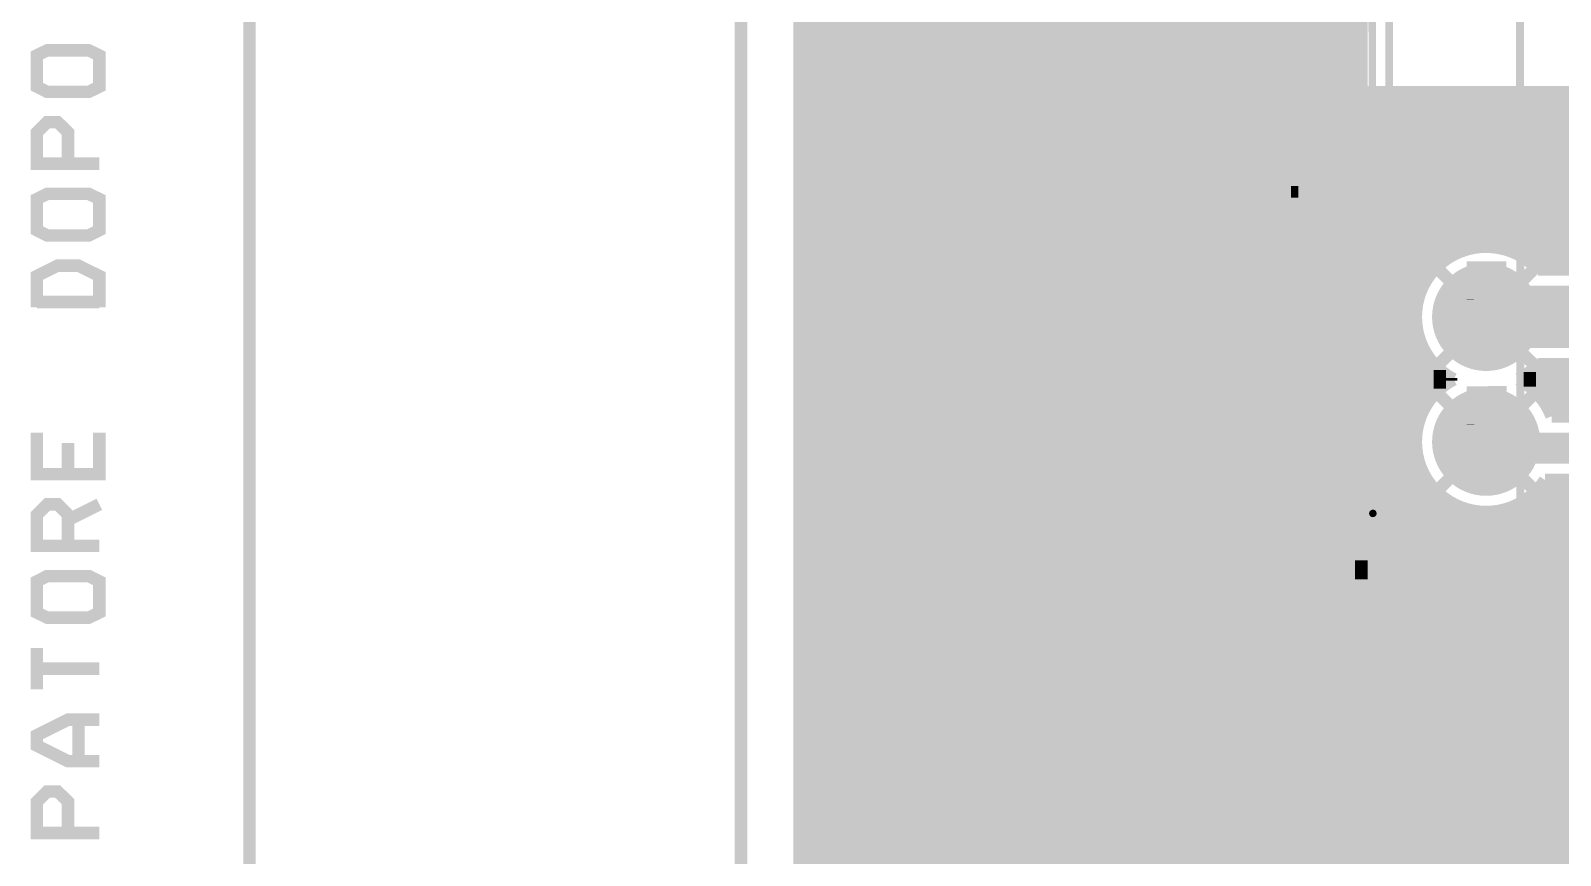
# Model space of a CAD drawing. Extents: x -20 to 155, y -92 to 168.
# Drawn here: x -19.45 to 11.67, y 53.56 to 70.35 of the extents above; entities that cross this region are included whole.
import ezdxf

# ---------------------------------------------------------------- set-up
doc = ezdxf.new("R2010")
doc.units = 0
doc.header["$MEASUREMENT"] = 0
doc.layers.get('0').update_dxf_attribs({"linetype": 'CONTINUOUS'})
for name, color, linetype in [('25-334-1_BOT', 7, 'CONTINUOUS'), ('25-334-1_DRD', 7, 'CONTINUOUS'), ('25-334-1_DRL', 2, 'CONTINUOUS'), ('25-334-1_IN1', 4, 'CONTINUOUS'), ('25-334-1_IN2', 3, 'CONTINUOUS'), ('25-334-1_SMB', 5, 'CONTINUOUS'), ('25-334-1_SMT', 10, 'CONTINUOUS'), ('25-334-1_SST', 11, 'CONTINUOUS'), ('25-334-1_TOP', 13, 'CONTINUOUS'), ('THRUHOLE_TAP', 7, 'CONTINUOUS')]:
    doc.layers.add(name, color=color, linetype=linetype)

# ---------------------------------------------------------------- blocks, each defined once
blk = doc.blocks.new('ROUND_25')
at = {"const_width": 1.09982}
blk.add_lwpolyline([(-0.54991, 0, 1), (0.54991, 0, 1)], format="xyb", close=True, dxfattribs=at)
blk = doc.blocks.new('ROUND_78')
at = {"const_width": 0.75057}
blk.add_lwpolyline([(-0.375284, 0, 1), (0.375284, 0, 1)], format="xyb", close=True, dxfattribs=at)
blk = doc.blocks.new('ROUND_45')
at = {"const_width": 0.0762}
blk.add_lwpolyline([(-0.0381, 0, 1), (0.0381, 0, 1)], format="xyb", close=True, dxfattribs=at)

msp = doc.modelspace()

# ---------------------------------------------------------------- linework, layer by layer
at = {"layer": '25-334-1_BOT', "const_width": 0.254}
for points in [[(57.785, 167.132), (6.985, 167.132), (6.985, 161.29), (-3.81, 150.495), (-3.81, 61.468)], [(7.1628, 167.132), (7.1628, 24.257)], [(7.3914, 167.132), (7.3914, 24.257)], [(6.9342, 161.2392), (6.9342, 24.257)], [(6.477, 160.782), (6.477, 24.257)], [(6.7056, 161.0106), (6.7056, 24.257)], [(6.2484, 160.5534), (6.2484, 24.257)], [(6.0198, 160.3248), (6.0198, 24.257)], [(5.5626, 159.8676), (5.5626, 24.257)], [(5.7912, 160.0962), (5.7912, 24.257)], [(5.334, 159.639), (5.334, 24.257)], [(5.1054, 159.4104), (5.1054, 24.257)], [(4.6482, 158.9532), (4.6482, 24.257)], [(4.8768, 159.1818), (4.8768, 24.257)], [(4.4196, 158.7246), (4.4196, 24.257)], [(4.191, 158.496), (4.191, 24.257)], [(3.7338, 158.0388), (3.7338, 24.257)], [(3.9624, 158.2674), (3.9624, 24.257)], [(3.5052, 157.8102), (3.5052, 24.257)], [(3.2766, 157.5816), (3.2766, 24.257)], [(2.8194, 157.1244), (2.8194, 24.257)], [(3.048, 157.353), (3.048, 24.257)], [(2.5908, 156.8958), (2.5908, 24.257)], [(2.1336, 156.4386), (2.1336, 24.257)], [(2.3622, 156.6672), (2.3622, 24.257)], [(1.905, 156.21), (1.905, 24.257)], [(1.6764, 155.9814), (1.6764, 24.257)], [(1.2192, 155.5242), (1.2192, 24.257)], [(1.4478, 155.7528), (1.4478, 24.257)], [(0.9906, 155.2956), (0.9906, 24.257)], [(0.762, 155.067), (0.762, 24.257)], [(0.3048, 154.6098), (0.3048, 24.257)], [(0.5334, 154.8384), (0.5334, 24.257)], [(0.0762, 154.3812), (0.0762, 24.257)], [(-0.1524, 154.1526), (-0.1524, 24.257)], [(-0.6096, 153.6954), (-0.6096, 24.257)], [(-0.381, 153.924), (-0.381, 24.257)], [(-0.8382, 153.4668), (-0.8382, 24.257)], [(-1.2954, 153.0096), (-1.2954, 24.257)], [(-1.0668, 153.2382), (-1.0668, 24.257)], [(-1.524, 152.781), (-1.524, 24.257)], [(-1.7526, 152.5524), (-1.7526, 24.257)], [(-2.2098, 152.0952), (-2.2098, 24.257)], [(-1.9812, 152.3238), (-1.9812, 24.257)], [(-2.4384, 151.8666), (-2.4384, 24.257)], [(-2.667, 151.638), (-2.667, 24.257)], [(-3.1242, 151.1808), (-3.1242, 24.257)], [(-2.8956, 151.4094), (-2.8956, 24.257)], [(-3.3528, 150.9522), (-3.3528, 24.257)], [(-3.5814, 150.7236), (-3.5814, 24.257)], [(7.62, 71.247), (7.62, 59.436)], [(12.827, 71.247), (12.827, 59.182), (7.62, 59.182)], [(7.62, 70.4342), (-3.81, 70.4342)], [(7.62, 70.2056), (-3.81, 70.2056)], [(7.62, 69.977), (-3.81, 69.977)], [(7.62, 69.7484), (-3.81, 69.7484)], [(7.62, 69.5198), (-3.81, 69.5198)], [(7.62, 69.2912), (-3.81, 69.2912)], [(7.62, 69.0626), (-3.81, 69.0626)], [(7.62, 68.834), (-3.81, 68.834)], [(7.62, 68.6054), (-3.81, 68.6054)], [(7.62, 68.3768), (-3.81, 68.3768)], [(7.62, 68.1482), (-3.81, 68.1482)], [(7.62, 67.9196), (-3.81, 67.9196)], [(7.62, 67.691), (-3.81, 67.691)], [(7.62, 67.4624), (-3.81, 67.4624)], [(7.62, 67.2338), (-3.81, 67.2338)], [(7.62, 67.0052), (-3.81, 67.0052)], [(7.62, 66.7766), (-3.81, 66.7766)], [(7.62, 66.548), (-3.81, 66.548)], [(7.62, 66.3194), (-3.81, 66.3194)], [(7.62, 66.0908), (-3.81, 66.0908)], [(7.62, 65.8622), (-3.81, 65.8622)], [(7.62, 65.6336), (-3.81, 65.6336)], [(7.62, 65.405), (-3.81, 65.405)], [(7.62, 65.1764), (-3.81, 65.1764)], [(7.62, 64.9478), (-3.81, 64.9478)], [(7.62, 64.7192), (-3.81, 64.7192)], [(7.62, 64.4906), (-3.81, 64.4906)], [(7.62, 64.262), (-3.81, 64.262)], [(7.62, 64.0334), (-3.81, 64.0334)], [(7.62, 63.8048), (-3.81, 63.8048)], [(7.62, 63.5762), (-3.81, 63.5762)], [(7.62, 63.3476), (-3.81, 63.3476)], [(7.62, 63.119), (-3.81, 63.119)], [(7.62, 62.8904), (-3.81, 62.8904)], [(7.62, 62.6618), (-3.81, 62.6618)], [(7.62, 62.4332), (-3.81, 62.4332)], [(7.62, 62.2046), (-3.81, 62.2046)], [(7.62, 61.976), (-3.81, 61.976)], [(7.62, 61.7474), (-3.81, 61.7474)], [(7.62, 61.5188), (-3.81, 61.5188)], [(-3.81, 61.468), (-3.81, 24.257)], [(7.62, 61.2902), (-3.81, 61.2902)], [(7.62, 61.0616), (-3.81, 61.0616)], [(7.62, 60.833), (-3.81, 60.833)], [(7.62, 60.6044), (-3.81, 60.6044)], [(7.62, 60.3758), (-3.81, 60.3758)], [(7.62, 60.1472), (-3.81, 60.1472)], [(7.62, 59.9186), (-3.81, 59.9186)], [(7.62, 59.69), (-3.81, 59.69)], [(7.62, 59.4614), (-3.81, 59.4614)], [(7.62, 59.436), (7.62, 59.182)], [(7.62, 59.2328), (-3.81, 59.2328)], [(7.62, 59.182), (7.62, 24.257)], [(7.8486, 59.182), (7.8486, 24.257)], [(8.0772, 59.182), (8.0772, 50.2666)], [(8.3058, 59.182), (8.3058, 50.2666)], [(8.5344, 59.182), (8.5344, 50.2666)], [(8.763, 59.182), (8.763, 50.2666)], [(8.9916, 59.182), (8.9916, 50.2666)], [(9.2202, 59.182), (9.2202, 50.2666)], [(9.4488, 59.182), (9.4488, 50.2666)], [(9.6774, 59.182), (9.6774, 50.2666)], [(9.906, 59.182), (9.906, 50.2666)], [(10.1346, 59.182), (10.1346, 50.2666)], [(10.3632, 59.182), (10.3632, 50.2666)], [(10.5918, 59.182), (10.5918, 50.2666)], [(10.8204, 59.182), (10.8204, 50.2666)], [(11.049, 59.182), (11.049, 50.2666)], [(11.2776, 59.182), (11.2776, 50.2666)], [(11.5062, 59.182), (11.5062, 50.2666)], [(11.7348, 59.182), (11.7348, 50.2666)], [(26.6192, 59.0042), (-3.81, 59.0042)], [(17.3736, 58.7756), (-3.81, 58.7756)], [(17.145, 58.547), (-3.81, 58.547)], [(16.9164, 58.3184), (-3.81, 58.3184)], [(16.6878, 58.0898), (-3.81, 58.0898)], [(16.4592, 57.8612), (-3.81, 57.8612)], [(16.2306, 57.6326), (-3.81, 57.6326)], [(16.002, 57.404), (-3.81, 57.404)], [(15.7734, 57.1754), (-3.81, 57.1754)], [(15.5448, 56.9468), (-3.81, 56.9468)], [(15.3162, 56.7182), (-3.81, 56.7182)], [(15.0876, 56.4896), (-3.81, 56.4896)], [(14.859, 56.261), (-3.81, 56.261)], [(14.6304, 56.0324), (-3.81, 56.0324)], [(14.4018, 55.8038), (-3.81, 55.8038)], [(14.224, 55.5752), (-3.81, 55.5752)], [(14.224, 55.3466), (-3.81, 55.3466)], [(14.224, 55.118), (-3.81, 55.118)], [(14.224, 54.8894), (-3.81, 54.8894)], [(14.224, 54.6608), (-3.81, 54.6608)], [(14.224, 54.4322), (-3.81, 54.4322)], [(14.224, 54.2036), (-3.81, 54.2036)], [(14.224, 53.975), (-3.81, 53.975)], [(14.224, 53.7464), (-3.81, 53.7464)], [(14.224, 53.5178), (-3.81, 53.5178)]]:
    msp.add_lwpolyline(points, dxfattribs=at)
at = {"layer": '25-334-1_DRD', "const_width": 0.254}
for points in [[(-14.9987, 168.00068), (-14.9987, -4.99872), (155.00096, -4.99872), (155.00096, 168.00068), (-14.9987, 168.00068)], [(-18.05432, 69.20484), (-18.26768, 69.09816), (-19.1135, 69.09816), (-19.32432, 69.20484), (-19.32432, 69.83984), (-19.1135, 69.94398), (-18.26768, 69.94398), (-18.05432, 69.83984), (-18.05432, 69.20484)], [(-18.68932, 67.63766), (-18.68932, 68.27266), (-18.90268, 68.48348), (-19.1135, 68.48348), (-19.32432, 68.27266), (-19.32432, 67.63766), (-18.05432, 67.63766)], [(11.43, 68.58), (8.89, 66.04)], [(11.43, 66.04), (8.89, 68.58)], [(-18.05432, 66.28384), (-18.26768, 66.17716), (-19.1135, 66.17716), (-19.32432, 66.28384), (-19.32432, 66.91884), (-19.1135, 67.02298), (-18.26768, 67.02298), (-18.05432, 66.91884), (-18.05432, 66.28384)], [(-18.05432, 64.71666), (-18.05432, 65.35166), (-18.4785, 65.56248), (-18.90268, 65.56248), (-19.32432, 65.35166), (-19.32432, 64.71666)], [(11.43, 65.78854), (8.89, 63.24854)], [(11.43, 63.24854), (8.89, 65.78854)], [(-18.05432, 64.82334), (-19.32432, 64.82334)], [(11.43, 63.24854), (8.89, 60.70854)], [(11.43, 60.70854), (8.89, 63.24854)], [(-18.05432, 62.1665), (-18.05432, 61.32068), (-19.32432, 61.32068), (-19.32432, 62.1665)], [(-18.68932, 61.95568), (-18.68932, 61.32068)], [(-18.68932, 59.86018), (-18.68932, 60.49518), (-18.90268, 60.706), (-19.1135, 60.706), (-19.32432, 60.49518), (-19.32432, 59.86018), (-18.05432, 59.86018)], [(-18.68932, 60.3885), (-18.05432, 60.706)], [(-18.05432, 58.50382), (-18.26768, 58.39968), (-19.1135, 58.39968), (-19.32432, 58.50382), (-19.32432, 59.13882), (-19.1135, 59.2455), (-18.26768, 59.2455), (-18.05432, 59.13882), (-18.05432, 58.50382)], [(-19.32432, 57.785), (-19.32432, 56.93918)], [(-18.05432, 57.36082), (-19.32432, 57.36082)], [(-18.05432, 56.3245), (-18.68932, 56.3245), (-19.32432, 56.007), (-19.32432, 55.79618), (-18.68932, 55.47868), (-18.05432, 55.47868)], [(-18.4785, 56.3245), (-18.4785, 55.47868)], [(-18.68932, 54.01818), (-18.68932, 54.65318), (-18.90268, 54.864), (-19.1135, 54.864), (-19.32432, 54.65318), (-19.32432, 54.01818), (-18.05432, 54.01818)]]:
    msp.add_lwpolyline(points, dxfattribs=at)
at = {"layer": '25-334-1_DRL', "const_width": 0.254}
for points in [[(-14.9987, 168.00068), (-14.9987, -4.99872), (155.00096, -4.99872), (155.00096, 168.00068), (-14.9987, 168.00068)], [(-4.99872, -4.99872), (-4.99872, 168.00068)]]:
    msp.add_lwpolyline(points, dxfattribs=at)
at = {"layer": '25-334-1_IN1', "const_width": 0.254}
for points in [[(-3.683, 63.5), (-3.683, -4.572)], [(2.413, 63.5), (-3.683, 63.5)], [(-3.4544, 63.5), (-3.4544, -4.572)], [(-3.2258, 63.5), (-3.2258, -4.572)], [(-2.9972, 63.5), (-2.9972, -4.572)], [(-2.7686, 63.5), (-2.7686, -4.572)], [(-2.54, 63.5), (-2.54, -4.572)], [(-2.3114, 63.5), (-2.3114, -4.572)], [(-2.0828, 63.5), (-2.0828, -4.572)], [(-1.8542, 63.5), (-1.8542, 0.9398)], [(-1.6256, 63.5), (-1.6256, 1.2954)], [(-1.397, 63.5), (-1.397, 1.53924)], [(-1.1684, 63.5), (-1.1684, 1.71958)], [(-0.9398, 63.5), (-0.9398, 1.8542)], [(-0.7112, 63.5), (-0.7112, 1.95326)], [(-0.4826, 63.5), (-0.4826, 2.02184)], [(-0.254, 63.5), (-0.254, 2.06248)], [(-0.0254, 63.5), (-0.0254, 2.07772)], [(0.2032, 63.5), (0.2032, 2.0701)], [(0.4318, 63.5), (0.4318, 2.03454)], [(0.6604, 63.5), (0.6604, 1.97104)], [(0.889, 63.5), (0.889, 1.8796)], [(1.1176, 63.5), (1.1176, 1.7526)], [(1.3462, 63.5), (1.3462, 1.58496)], [(1.5748, 63.5), (1.5748, 1.35636)], [(1.8034, 63.5), (1.8034, 1.03378)], [(2.032, 63.5), (2.032, 0.44196)], [(2.2606, 63.5), (2.2606, -4.572)], [(2.413, 63.5), (2.413, 27.559), (25.019, 4.953)], [(2.413, 63.3222), (-3.683, 63.3222)], [(2.413, 63.0936), (-3.683, 63.0936)], [(2.413, 62.865), (-3.683, 62.865)], [(2.413, 62.6364), (-3.683, 62.6364)], [(2.413, 62.4078), (-3.683, 62.4078)], [(2.413, 62.1792), (-3.683, 62.1792)], [(2.413, 61.9506), (-3.683, 61.9506)], [(2.413, 61.722), (-3.683, 61.722)], [(2.413, 61.4934), (-3.683, 61.4934)], [(2.413, 61.2648), (-3.683, 61.2648)], [(2.413, 61.0362), (-3.683, 61.0362)], [(2.413, 60.8076), (-3.683, 60.8076)], [(2.413, 60.579), (-3.683, 60.579)], [(2.413, 60.3504), (-3.683, 60.3504)], [(2.413, 60.1218), (-3.683, 60.1218)], [(2.413, 59.8932), (-3.683, 59.8932)], [(2.413, 59.6646), (-3.683, 59.6646)], [(2.413, 59.436), (-3.683, 59.436)], [(2.413, 59.2074), (-3.683, 59.2074)], [(2.413, 58.9788), (-3.683, 58.9788)], [(2.413, 58.7502), (-3.683, 58.7502)], [(2.413, 58.5216), (-3.683, 58.5216)], [(2.413, 58.293), (-3.683, 58.293)], [(2.413, 58.0644), (-3.683, 58.0644)], [(2.413, 57.8358), (-3.683, 57.8358)], [(2.413, 57.6072), (-3.683, 57.6072)], [(2.413, 57.3786), (-3.683, 57.3786)], [(2.413, 57.15), (-3.683, 57.15)], [(2.413, 56.9214), (-3.683, 56.9214)], [(2.413, 56.6928), (-3.683, 56.6928)], [(2.413, 56.4642), (-3.683, 56.4642)], [(2.413, 56.2356), (-3.683, 56.2356)], [(2.413, 56.007), (-3.683, 56.007)], [(2.413, 55.7784), (-3.683, 55.7784)], [(2.413, 55.5498), (-3.683, 55.5498)], [(2.413, 55.3212), (-3.683, 55.3212)], [(2.413, 55.0926), (-3.683, 55.0926)], [(2.413, 54.864), (-3.683, 54.864)], [(2.413, 54.6354), (-3.683, 54.6354)], [(2.413, 54.4068), (-3.683, 54.4068)], [(2.413, 54.1782), (-3.683, 54.1782)], [(2.413, 53.9496), (-3.683, 53.9496)], [(2.413, 53.721), (-3.683, 53.721)], [(2.413, 53.4924), (-3.683, 53.4924)]]:
    msp.add_lwpolyline(points, dxfattribs=at)
at = {"layer": '25-334-1_IN2'}
for points, const_width in [([(144.018, 167.259), (3.175, 167.259), (3.175, 160.147), (-3.81, 160.147), (-3.81, -4.572)], 0.254), ([(3.2766, 167.259), (3.2766, 55.118)], 0.254), ([(3.5052, 167.259), (3.5052, 55.118)], 0.254), ([(3.7338, 167.259), (3.7338, 55.118)], 0.254), ([(3.9624, 167.259), (3.9624, 55.118)], 0.254), ([(4.191, 167.259), (4.191, 55.118)], 0.254), ([(4.4196, 167.259), (4.4196, 55.118)], 0.254), ([(4.6482, 167.259), (4.6482, 55.118)], 0.254), ([(4.8768, 167.259), (4.8768, 55.118)], 0.254), ([(5.1054, 167.259), (5.1054, 55.118)], 0.254), ([(5.334, 167.259), (5.334, 55.118)], 0.254), ([(5.5626, 167.259), (5.5626, 55.118)], 0.254), ([(5.7912, 167.259), (5.7912, 55.118)], 0.254), ([(6.0198, 167.259), (6.0198, 55.118)], 0.254), ([(6.2484, 167.259), (6.2484, 55.118)], 0.254), ([(6.477, 167.259), (6.477, 55.118)], 0.254), ([(6.7056, 167.259), (6.7056, 55.118)], 0.254), ([(6.9342, 167.259), (6.9342, 55.118)], 0.254), ([(7.1628, 167.259), (7.1628, 55.118)], 0.254), ([(7.3914, 167.259), (7.3914, 55.118)], 0.254), ([(-3.5814, 160.147), (-3.5814, -4.572)], 0.254), ([(-3.3528, 160.147), (-3.3528, -4.572)], 0.254), ([(-3.1242, 160.147), (-3.1242, -4.572)], 0.254), ([(-2.8956, 160.147), (-2.8956, -4.572)], 0.254), ([(-2.667, 160.147), (-2.667, -4.572)], 0.254), ([(-2.4384, 160.147), (-2.4384, -4.572)], 0.254), ([(-2.2098, 160.147), (-2.2098, -4.572)], 0.254), ([(-1.9812, 160.147), (-1.9812, 0.62992)], 0.254), ([(-1.7526, 160.147), (-1.7526, 1.1176)], 0.254), ([(-1.524, 160.147), (-1.524, 1.41478)], 0.254), ([(-1.2954, 160.147), (-1.2954, 1.6256)], 0.254), ([(-1.0668, 160.147), (-1.0668, 1.78562)], 0.254), ([(-0.8382, 160.147), (-0.8382, 1.90246)], 0.254), ([(-0.6096, 160.147), (-0.6096, 1.98882)], 0.254), ([(-0.381, 160.147), (-0.381, 2.0447)], 0.254), ([(-0.1524, 160.147), (-0.1524, 2.07264)], 0.254), ([(0.0762, 160.147), (0.0762, 2.07772)], 0.254), ([(0.3048, 160.147), (0.3048, 2.0574)], 0.254), ([(0.5334, 160.147), (0.5334, 2.00914)], 0.254), ([(0.762, 160.147), (0.762, 1.93548)], 0.254), ([(0.9906, 160.147), (0.9906, 1.8288)], 0.254), ([(1.2192, 160.147), (1.2192, 1.68402)], 0.254), ([(1.4478, 160.147), (1.4478, 1.49098)], 0.254), ([(1.6764, 160.147), (1.6764, 1.22936)], 0.254), ([(1.905, 160.147), (1.905, 0.83312)], 0.254), ([(2.1336, 160.147), (2.1336, -4.572)], 0.254), ([(2.3622, 160.147), (2.3622, -4.572)], 0.254), ([(2.5908, 160.147), (2.5908, 55.118)], 0.254), ([(2.8194, 160.147), (2.8194, 55.118)], 0.254), ([(3.048, 160.147), (3.048, 55.118)], 0.254), ([(7.62, 97.028), (7.62, 55.118)], 0.254), ([(7.62, 75.819), (7.62, 69.088)], 0.254), ([(12.827, 75.819), (12.827, 69.088), (7.62, 69.088)], 0.254), ([(10.16, 64.51854), (15.36954, 64.51854), (20.94992, 70.09892), (26.67, 70.09892)], 1.27), ([(7.62, 70.4088), (-3.81, 70.4088)], 0.254), ([(7.62, 70.1802), (-3.81, 70.1802)], 0.254), ([(7.62, 69.9516), (-3.81, 69.9516)], 0.254), ([(7.62, 69.723), (-3.81, 69.723)], 0.254), ([(7.62, 69.4944), (-3.81, 69.4944)], 0.254), ([(7.62, 69.2658), (-3.81, 69.2658)], 0.254), ([(18.52168, 69.0372), (-3.81, 69.0372)], 0.254), ([(7.8486, 69.088), (7.8486, 55.118)], 0.254), ([(8.0772, 69.088), (8.0772, 55.118)], 0.254), ([(8.3058, 69.088), (8.3058, 55.118)], 0.254), ([(8.5344, 69.088), (8.5344, 55.118)], 0.254), ([(8.763, 69.088), (8.763, 64.82334)], 0.254), ([(8.9916, 69.088), (8.9916, 65.34404)], 0.254), ([(9.2202, 69.088), (9.2202, 65.59804)], 0.254), ([(9.4488, 69.088), (9.4488, 65.7606)], 0.254), ([(9.6774, 69.088), (9.6774, 65.86474)], 0.254), ([(9.906, 69.088), (9.906, 65.9257)], 0.254), ([(10.1346, 69.088), (10.1346, 65.94856)], 0.254), ([(10.3632, 69.088), (10.3632, 65.93332)], 0.254), ([(10.5918, 69.088), (10.5918, 65.88252)], 0.254), ([(10.8204, 69.088), (10.8204, 65.78854)], 0.254), ([(11.049, 69.088), (11.049, 65.63868)], 0.254), ([(11.2776, 69.088), (11.2776, 65.48374)], 0.254), ([(11.5062, 69.088), (11.5062, 65.48374)], 0.254), ([(11.7348, 69.088), (11.7348, 65.48374)], 0.254), ([(18.29308, 68.8086), (-3.81, 68.8086)], 0.254), ([(18.06448, 68.58), (-3.81, 68.58)], 0.254), ([(17.83588, 68.3514), (-3.81, 68.3514)], 0.254), ([(17.60728, 68.1228), (-3.81, 68.1228)], 0.254), ([(17.37868, 67.8942), (-3.81, 67.8942)], 0.254), ([(17.15008, 67.6656), (-3.81, 67.6656)], 0.254), ([(16.92148, 67.437), (-3.81, 67.437)], 0.254), ([(16.69288, 67.2084), (-3.81, 67.2084)], 0.254), ([(16.46428, 66.9798), (-3.81, 66.9798)], 0.254), ([(16.23568, 66.7512), (-3.81, 66.7512)], 0.254), ([(16.00708, 66.5226), (-3.81, 66.5226)], 0.254), ([(15.77848, 66.294), (-3.81, 66.294)], 0.254), ([(15.54988, 66.0654), (-3.81, 66.0654)], 0.254), ([(9.60374, 65.8368), (-3.81, 65.8368)], 0.254), ([(9.2329, 65.6082), (-3.81, 65.6082)], 0.254), ([(15.32128, 65.8368), (10.71626, 65.8368)], 0.254), ([(15.09268, 65.6082), (11.0871, 65.6082)], 0.254), ([(9.017, 65.3796), (-3.81, 65.3796)], 0.254), ([(14.97076, 65.48374), (11.2141, 65.48374)], 0.254), ([(8.8773, 65.151), (-3.81, 65.151)], 0.254), ([(8.7884, 64.9224), (-3.81, 64.9224)], 0.254), ([(8.74014, 64.6938), (-3.81, 64.6938)], 0.254), ([(8.72998, 64.4652), (-3.81, 64.4652)], 0.254), ([(8.75792, 64.2366), (-3.81, 64.2366)], 0.254), ([(8.82396, 64.008), (-3.81, 64.008)], 0.254), ([(8.763, 64.21374), (8.763, 62.28334)], 0.254), ([(8.93572, 63.7794), (-3.81, 63.7794)], 0.254), ([(8.9916, 63.69558), (8.9916, 62.80404)], 0.254), ([(9.10844, 63.5508), (-3.81, 63.5508)], 0.254), ([(9.2202, 63.44158), (9.2202, 63.05804)], 0.254), ([(11.049, 63.3984), (11.049, 63.09868)], 0.254), ([(24.13, 63.5508), (11.21156, 63.5508)], 0.254), ([(15.36954, 63.55334), (11.2141, 63.55334)], 0.254), ([(11.2776, 63.55334), (11.2776, 62.87008)], 0.254), ([(11.5062, 63.55334), (11.5062, 62.4967)], 0.254), ([(11.7348, 63.55334), (11.7348, 62.4967)], 0.254), ([(9.37768, 63.3222), (-3.81, 63.3222)], 0.254), ([(9.26338, 63.0936), (-3.81, 63.0936)], 0.254), ([(9.4488, 63.27902), (9.4488, 63.2206)], 0.254), ([(24.13, 63.3222), (10.94232, 63.3222)], 0.254), ([(24.13, 63.0936), (11.05662, 63.0936)], 0.254), ([(9.03732, 62.865), (-3.81, 62.865)], 0.254), ([(24.13, 62.865), (11.28268, 62.865)], 0.254), ([(8.89, 62.6364), (-3.81, 62.6364)], 0.254), ([(24.13, 62.6364), (11.43, 62.6364)], 0.254), ([(18.796, 62.4967), (11.4935, 62.4967)], 0.254), ([(8.79602, 62.4078), (-3.81, 62.4078)], 0.254), ([(8.74268, 62.1792), (-3.81, 62.1792)], 0.254), ([(10.16, 61.97854), (10.28192, 61.849), (18.796, 61.849), (22.987, 57.658), (30.607, 57.658), (33.02, 60.071), (33.02, 62.23)], 0.635), ([(8.72998, 61.9506), (-3.81, 61.9506)], 0.254), ([(8.75284, 61.722), (-3.81, 61.722)], 0.254), ([(8.763, 61.67374), (8.763, 55.118)], 0.254), ([(8.8138, 61.4934), (-3.81, 61.4934)], 0.254), ([(8.92048, 61.2648), (-3.81, 61.2648)], 0.254), ([(18.52676, 61.2013), (11.35888, 61.2013)], 0.254), ([(11.5062, 61.2013), (11.5062, 55.118)], 0.254), ([(11.7348, 61.2013), (11.7348, 55.118)], 0.254), ([(9.08558, 61.0362), (-3.81, 61.0362)], 0.254), ([(8.9916, 61.15558), (8.9916, 55.118)], 0.254), ([(9.2202, 60.90158), (9.2202, 55.118)], 0.254), ([(18.69186, 61.0362), (11.23442, 61.0362)], 0.254), ([(11.2776, 61.087), (11.2776, 55.118)], 0.254), ([(9.33958, 60.8076), (-3.81, 60.8076)], 0.254), ([(9.87044, 60.579), (-3.81, 60.579)], 0.254), ([(9.4488, 60.73902), (9.4488, 55.118)], 0.254), ([(9.6774, 60.63234), (9.6774, 55.118)], 0.254), ([(9.906, 60.57138), (9.906, 55.118)], 0.254), ([(10.3632, 60.56376), (10.3632, 55.118)], 0.254), ([(19.14906, 60.579), (10.44956, 60.579)], 0.254), ([(10.5918, 60.61456), (10.5918, 55.118)], 0.254), ([(10.8204, 60.71108), (10.8204, 55.118)], 0.254), ([(18.92046, 60.8076), (10.98042, 60.8076)], 0.254), ([(11.049, 60.8584), (11.049, 55.118)], 0.254), ([(19.37766, 60.3504), (-3.81, 60.3504)], 0.254), ([(10.1346, 60.54852), (10.1346, 55.118)], 0.254), ([(19.60626, 60.1218), (-3.81, 60.1218)], 0.254), ([(19.83486, 59.8932), (-3.81, 59.8932)], 0.254), ([(20.06346, 59.6646), (-3.81, 59.6646)], 0.254), ([(20.29206, 59.436), (-3.81, 59.436)], 0.254), ([(20.52066, 59.2074), (-3.81, 59.2074)], 0.254), ([(20.74926, 58.9788), (-3.81, 58.9788)], 0.254), ([(20.97786, 58.7502), (-3.81, 58.7502)], 0.254), ([(21.20646, 58.5216), (-3.81, 58.5216)], 0.254), ([(21.43506, 58.293), (-3.81, 58.293)], 0.254), ([(21.66366, 58.0644), (-3.81, 58.0644)], 0.254), ([(21.89226, 57.8358), (-3.81, 57.8358)], 0.254), ([(22.12086, 57.6072), (-3.81, 57.6072)], 0.254), ([(22.34946, 57.3786), (-3.81, 57.3786)], 0.254), ([(22.58568, 57.15), (-3.81, 57.15)], 0.254), ([(34.925, 56.9214), (-3.81, 56.9214)], 0.254), ([(34.925, 56.6928), (-3.81, 56.6928)], 0.254), ([(34.925, 56.4642), (-3.81, 56.4642)], 0.254), ([(34.925, 56.2356), (-3.81, 56.2356)], 0.254), ([(34.925, 56.007), (-3.81, 56.007)], 0.254), ([(34.925, 55.7784), (-3.81, 55.7784)], 0.254), ([(34.925, 55.5498), (-3.81, 55.5498)], 0.254), ([(34.925, 55.3212), (-3.81, 55.3212)], 0.254), ([(2.54, 55.0926), (-3.81, 55.0926)], 0.254), ([(2.54, 55.118), (2.54, 26.289)], 0.254), ([(34.925, 55.118), (2.54, 55.118)], 0.254), ([(2.54, 54.864), (-3.81, 54.864)], 0.254), ([(2.54, 54.6354), (-3.81, 54.6354)], 0.254), ([(2.54, 54.4068), (-3.81, 54.4068)], 0.254), ([(2.54, 54.1782), (-3.81, 54.1782)], 0.254), ([(2.54, 53.9496), (-3.81, 53.9496)], 0.254), ([(2.54, 53.721), (-3.81, 53.721)], 0.254), ([(2.54, 53.4924), (-3.81, 53.4924)], 0.254)]:
    msp.add_lwpolyline(points, dxfattribs=dict(at, const_width=const_width))
at = {"layer": '25-334-1_IN2', "const_width": 0.254}
for points in [[(10.16, 65.94856, 0.4142136), (8.72998, 64.51854)], [(11.2141, 65.48374, 0.2103723), (10.16, 65.94778)], [(8.72998, 64.51854, 0.2802207), (9.50214, 63.24854)], [(10.81786, 63.24854, 0.0880893), (11.21486, 63.55264)], [(9.50214, 63.24854, 0.2802208), (8.72998, 61.97854)], [(11.4935, 62.4967, 0.1825475), (10.81802, 63.24886)], [(8.72998, 61.97854, 0.4142136), (10.16, 60.54852)], [(10.16, 60.54852, 0.2541738), (11.35992, 61.20062)]]:
    msp.add_lwpolyline(points, format="xyb", dxfattribs=at)
at = {"layer": '25-334-1_SMB', "const_width": 4.99872}
msp.add_lwpolyline([(60.833, 133.477), (60.833, 158.623), (56.007, 163.449), (14.351, 163.449), (-0.381, 148.717), (-0.381, 27.051), (25.019, 27.051)], dxfattribs=at)
at = {"layer": '25-334-1_SMT', "const_width": 4.99872}
msp.add_lwpolyline([(132.207, -1.651), (10.033, -1.651), (-0.508, 8.89), (-0.508, 153.67), (9.398, 163.576), (126.365, 163.576), (126.365, 151.384)], dxfattribs=at)
at = {"layer": '25-334-1_SST', "const_width": 0.1524}
for points in [[(-1.58496, 4.40944), (38.41496, 4.40944), (38.41496, 79.41056), (-1.58496, 79.41056), (-1.58496, 4.40944)], [(8.13308, 74.4855), (8.13308, 74.48042), (8.18134, 74.49566), (10.83564, 75.2094), (10.83564, 75.21448), (10.8458, 75.21448), (10.8458, 75.2094), (10.86612, 59.41314), (10.85596, 59.41314), (10.83564, 75.2094), (10.8458, 75.2094), (10.83564, 75.21448), (8.13308, 74.4855), (8.13308, 74.48042)], [(12.83716, 59.65698), (10.86612, 59.4106), (10.86612, 59.41314), (12.83716, 59.65698), (12.81684, 74.97064), (12.81684, 74.97318), (10.8458, 75.21448), (10.8458, 75.2094), (12.81684, 74.97064)], [(8.19912, 60.1218), (8.18134, 74.49566)], [(7.85622, 60.52058), (7.83844, 74.09434), (7.83844, 74.09942)], [(6.43382, 68.14058), (6.26618, 68.07962), (6.26618, 67.8434), (6.43382, 67.78498), (6.604, 67.6656), (7.112, 67.6656), (7.28218, 67.72402), (7.28218, 68.07962), (7.112, 68.14058), (6.43382, 68.14058)], [(10.49528, 67.90944), (9.83488, 67.9069), (9.83488, 67.91198), (9.83488, 67.9069), (9.83742, 67.60972), (9.83742, 67.01028), (9.83742, 66.71056), (10.49782, 66.71056), (10.49782, 67.01028), (10.49528, 67.60972), (9.83742, 67.60972), (10.49528, 67.60972), (10.49528, 67.90944), (10.49528, 67.91198), (9.83488, 67.91198), (9.83488, 68.11264), (10.49528, 68.11518), (10.49528, 67.91198)], [(6.604, 67.90182), (6.26618, 67.6656)], [(6.26618, 66.94678), (6.26618, 67.183)], [(6.26618, 67.06362), (7.28218, 67.06362), (7.112, 67.183)], [(10.49782, 67.01028), (9.83742, 67.01028)], [(6.26618, 66.40322), (6.43382, 66.5226), (6.604, 66.58102), (6.94182, 66.58102), (7.112, 66.5226), (7.28218, 66.40322), (7.28218, 66.28638), (7.112, 66.167), (6.94182, 66.10858), (6.604, 66.10858), (6.43382, 66.167), (6.26618, 66.28638), (6.26618, 66.40322)], [(10.49782, 66.71056), (10.49782, 66.5099), (9.83742, 66.5099), (9.83742, 66.71056)], [(9.83742, 66.5099), (9.83742, 66.50736), (10.49782, 66.5099)], [(10.50036, 64.88176), (9.83996, 64.88176), (9.83996, 65.57264), (10.49782, 65.57518), (10.50036, 64.88176), (10.50036, 64.87922)], [(9.83996, 64.87668), (9.83996, 64.88176)], [(9.83996, 64.72428), (9.83996, 64.31534), (9.83996, 64.17056), (9.83996, 63.9699), (9.83996, 63.96736), (10.50036, 63.9699), (10.50036, 64.17056), (10.50036, 64.31534), (10.50036, 64.72428), (10.50036, 64.87922), (9.83996, 64.87668), (9.83996, 64.72428), (10.50036, 64.72428)], [(10.50036, 64.31534), (9.83996, 64.31534)], [(10.50036, 64.17056), (9.83996, 64.17056)], [(10.50036, 63.9699), (9.83996, 63.9699)], [(10.5029, 62.34176), (9.8425, 62.34176), (9.8425, 63.03264), (10.5029, 63.03518), (10.5029, 62.34176), (10.5029, 62.33922)], [(9.8425, 62.33668), (9.8425, 62.34176)], [(10.5029, 61.63056), (10.5029, 61.4299), (9.84504, 61.4299), (9.84504, 61.63056), (10.5029, 61.63056), (10.5029, 61.77534), (10.5029, 62.18428), (10.5029, 62.33922), (9.8425, 62.33668), (9.8425, 62.18428), (10.5029, 62.18428)], [(9.8425, 62.18428), (9.8425, 61.77534), (9.84504, 61.63056)], [(10.5029, 61.77534), (9.8425, 61.77534)], [(9.84504, 61.4299), (9.84504, 61.42736), (10.5029, 61.4299)], [(7.83844, 60.52566), (7.83843, 60.52312)], [(8.13308, 60.13704), (8.1534, 60.1345), (8.19912, 60.1218), (10.85596, 59.41314), (10.85596, 59.4106), (8.1534, 60.13196), (8.1534, 60.1345)]]:
    msp.add_lwpolyline(points, dxfattribs=at)
for points in [[(7.83844, 60.52312, 0.3389898), (8.13308, 60.13704)], [(7.85622, 60.52058, 0.3407039), (8.1534, 60.1345)]]:
    msp.add_lwpolyline(points, format="xyb", dxfattribs=at)
at = {"layer": '25-334-1_TOP', "const_width": 0.254}
for points in [[(4.191, 167.259), (4.191, -4.572)], [(4.4196, 167.259), (4.4196, -4.572)], [(4.6482, 167.259), (4.6482, -4.572)], [(4.8768, 167.259), (4.8768, -4.572)], [(5.1054, 167.259), (5.1054, -4.572)], [(5.334, 167.259), (5.334, -4.572)], [(5.5626, 167.259), (5.5626, -4.572)], [(5.7912, 167.259), (5.7912, -4.572)], [(6.0198, 167.259), (6.0198, -4.572)], [(6.2484, 167.259), (6.2484, 53.721)], [(6.477, 167.259), (6.477, 53.721)], [(6.7056, 167.259), (6.7056, 53.721)], [(6.9342, 167.259), (6.9342, 53.721)], [(7.1628, 167.259), (7.1628, 53.721)], [(7.3914, 167.259), (7.3914, 53.721)], [(3.9624, 162.44824), (3.9624, 0.55118)], [(-3.81, 161.78022), (-3.81, 1.2192)], [(3.7338, 161.56178), (3.7338, 1.4351)], [(-3.5814, 161.21634), (-3.5814, 1.78308)], [(-3.3528, 160.81756), (-3.3528, 2.18186)], [(3.5052, 161.07156), (3.5052, 1.92786)], [(-3.1242, 160.50006), (-3.1242, 2.49936)], [(3.2766, 160.70326), (3.2766, 2.29362)], [(-2.8956, 160.23844), (-2.8956, 2.76098)], [(2.8194, 160.1597), (2.8194, 2.83718)], [(3.048, 160.40862), (3.048, 2.5908)], [(-2.667, 160.01746), (-2.667, 2.98196)], [(2.5908, 159.95142), (2.5908, 3.048)], [(-2.4384, 159.82696), (-2.4384, 3.16992)], [(-2.2098, 159.6644), (-2.2098, 3.33502)], [(2.1336, 159.61614), (2.1336, 3.38328)], [(2.3622, 159.77108), (2.3622, 3.22834)], [(-1.9812, 159.5247), (-1.9812, 3.47472)], [(-1.7526, 159.40278), (-1.7526, 3.59664)], [(-1.524, 159.30118), (-1.524, 3.69824)], [(1.4478, 159.2707), (1.4478, 3.72872)], [(1.6764, 159.36722), (1.6764, 3.6322)], [(1.905, 159.48152), (1.905, 3.5179)], [(-1.2954, 159.21482), (-1.2954, 3.7846)], [(-1.0668, 159.1437), (-1.0668, 3.85572)], [(-0.8382, 159.08782), (-0.8382, 3.9116)], [(-0.6096, 159.04464), (-0.6096, 3.95224)], [(-0.381, 159.0167), (-0.381, 3.98272)], [(-0.1524, 159.00146), (-0.1524, 3.99796)], [(0.0762, 158.99892), (0.0762, 4.0005)], [(0.3048, 159.00908), (0.3048, 3.9878)], [(0.5334, 159.03448), (0.5334, 3.96494)], [(0.762, 159.07258), (0.762, 3.92684)], [(0.9906, 159.12338), (0.9906, 3.87604)], [(1.2192, 159.18942), (1.2192, 3.81)], [(12.827, 75.819), (7.62, 75.819), (7.62, 69.215)], [(7.62, 70.4088), (-3.81, 70.4088)], [(7.62, 70.1802), (-3.81, 70.1802)], [(7.62, 69.9516), (-3.81, 69.9516)], [(7.62, 69.723), (-3.81, 69.723)], [(7.62, 69.4944), (-3.81, 69.4944)], [(7.62, 69.2658), (-3.81, 69.2658)], [(7.62, 69.0372), (-3.81, 69.0372)], [(7.62, 69.215), (7.62, 68.453)], [(7.62, 68.8086), (-3.81, 68.8086)], [(7.62, 68.58), (-3.81, 68.58)], [(23.749, 68.3514), (-3.81, 68.3514)], [(12.827, 68.453), (7.62, 68.453)], [(7.62, 68.453), (7.62, 66.167)], [(7.8486, 68.453), (7.8486, 66.167)], [(8.0772, 68.453), (8.0772, 66.167)], [(8.3058, 68.453), (8.3058, 66.167)], [(8.5344, 68.453), (8.5344, 66.167)], [(8.763, 68.453), (8.763, 66.167)], [(8.9916, 68.453), (8.9916, 66.167)], [(9.2202, 68.453), (9.2202, 66.167)], [(9.4488, 68.453), (9.4488, 66.167)], [(9.6774, 68.453), (9.6774, 66.167)], [(9.906, 68.453), (9.906, 66.167)], [(10.1346, 68.453), (10.1346, 66.167)], [(10.3632, 68.453), (10.3632, 66.167)], [(10.5918, 68.453), (10.5918, 66.167)], [(10.8204, 68.453), (10.8204, 66.167)], [(11.049, 68.453), (11.049, 66.167)], [(11.2776, 68.453), (11.2776, 66.167)], [(11.5062, 68.453), (11.5062, 66.167)], [(11.7348, 68.453), (11.7348, 66.167)], [(29.337, 68.1228), (-3.81, 68.1228)], [(29.337, 67.8942), (-3.81, 67.8942)], [(29.337, 67.6656), (-3.81, 67.6656)], [(29.337, 67.437), (-3.81, 67.437)], [(29.337, 67.2084), (-3.81, 67.2084)], [(29.337, 66.9798), (-3.81, 66.9798)], [(29.337, 66.7512), (-3.81, 66.7512)], [(29.337, 66.5226), (-3.81, 66.5226)], [(29.337, 66.294), (-3.81, 66.294)], [(7.62, 66.167), (7.62, 59.563)], [(12.827, 66.167), (7.62, 66.167)], [(12.827, 66.167), (12.827, 59.436), (7.62, 59.436)], [(7.62, 66.0654), (-3.81, 66.0654)], [(7.62, 65.8368), (-3.81, 65.8368)], [(7.62, 65.6082), (-3.81, 65.6082)], [(7.62, 65.3796), (-3.81, 65.3796)], [(7.62, 65.151), (-3.81, 65.151)], [(7.62, 64.9224), (-3.81, 64.9224)], [(7.62, 64.6938), (-3.81, 64.6938)], [(7.62, 64.4652), (-3.81, 64.4652)], [(7.62, 64.2366), (-3.81, 64.2366)], [(7.62, 64.008), (-3.81, 64.008)], [(7.62, 63.7794), (-3.81, 63.7794)], [(7.62, 63.5508), (-3.81, 63.5508)], [(7.62, 63.3222), (-3.81, 63.3222)], [(7.62, 63.0936), (-3.81, 63.0936)], [(7.62, 62.865), (-3.81, 62.865)], [(7.62, 62.6364), (-3.81, 62.6364)], [(7.62, 62.4078), (-3.81, 62.4078)], [(7.62, 62.1792), (-3.81, 62.1792)], [(7.62, 61.9506), (-3.81, 61.9506)], [(7.62, 61.722), (-3.81, 61.722)], [(7.62, 61.4934), (-3.81, 61.4934)], [(7.62, 61.2648), (-3.81, 61.2648)], [(7.62, 61.0362), (-3.81, 61.0362)], [(7.62, 60.8076), (-3.81, 60.8076)], [(7.62, 60.579), (-3.81, 60.579)], [(7.62, 60.3504), (-3.81, 60.3504)], [(7.62, 60.1218), (-3.81, 60.1218)], [(7.62, 59.8932), (-3.81, 59.8932)], [(7.62, 59.6646), (-3.81, 59.6646)], [(24.13, 59.436), (-3.81, 59.436)], [(7.62, 59.563), (7.62, 59.436)], [(7.62, 59.436), (7.62, 53.721)], [(7.8486, 59.436), (7.8486, 53.721)], [(8.0772, 59.436), (8.0772, 53.721)], [(8.3058, 59.436), (8.3058, 53.721)], [(8.5344, 59.436), (8.5344, 53.721)], [(8.763, 59.436), (8.763, 53.721)], [(8.9916, 59.436), (8.9916, 53.721)], [(9.2202, 59.436), (9.2202, 53.721)], [(9.4488, 59.436), (9.4488, 53.721)], [(9.6774, 59.436), (9.6774, 53.721)], [(9.906, 59.436), (9.906, 53.721)], [(10.1346, 59.436), (10.1346, 53.721)], [(10.3632, 59.436), (10.3632, 53.721)], [(10.5918, 59.436), (10.5918, 53.721)], [(10.8204, 59.436), (10.8204, 53.721)], [(11.049, 59.436), (11.049, 53.721)], [(11.2776, 59.436), (11.2776, 53.721)], [(11.5062, 59.436), (11.5062, 53.721)], [(11.7348, 59.436), (11.7348, 53.721)], [(24.13, 59.2074), (-3.81, 59.2074)], [(24.13, 58.9788), (-3.81, 58.9788)], [(24.13, 58.7502), (-3.81, 58.7502)], [(24.13, 58.5216), (-3.81, 58.5216)], [(24.13, 58.293), (-3.81, 58.293)], [(24.13, 58.0644), (-3.81, 58.0644)], [(24.13, 57.8358), (-3.81, 57.8358)], [(24.13, 57.6072), (-3.81, 57.6072)], [(24.13, 57.3786), (-3.81, 57.3786)], [(24.13, 57.15), (-3.81, 57.15)], [(24.13, 56.9214), (-3.81, 56.9214)], [(24.13, 56.6928), (-3.81, 56.6928)], [(22.1742, 56.4642), (-3.81, 56.4642)], [(21.9456, 56.2356), (-3.81, 56.2356)], [(21.717, 56.007), (-3.81, 56.007)], [(21.4884, 55.7784), (-3.81, 55.7784)], [(21.2598, 55.5498), (-3.81, 55.5498)], [(21.0312, 55.3212), (-3.81, 55.3212)], [(20.8026, 55.0926), (-3.81, 55.0926)], [(20.574, 54.864), (-3.81, 54.864)], [(20.3454, 54.6354), (-3.81, 54.6354)], [(20.1168, 54.4068), (-3.81, 54.4068)], [(19.8882, 54.1782), (-3.81, 54.1782)], [(19.6596, 53.9496), (-3.81, 53.9496)], [(19.431, 53.721), (-3.81, 53.721)], [(14.478, 53.721), (6.096, 53.721), (6.096, 31.242)], [(6.096, 53.4924), (-3.81, 53.4924)]]:
    msp.add_lwpolyline(points, dxfattribs=at)

# ---------------------------------------------------------------- block references
at = {"layer": '25-334-1_BOT'}
for p in [(10.16, 67.31), (10.16, 64.51854), (10.16, 61.97854)]:
    msp.add_blockref('ROUND_25', p, dxfattribs=at)
at = {"layer": '25-334-1_DRL'}
for p in [(10.16, 67.31), (10.16, 64.51854), (10.16, 61.97854)]:
    msp.add_blockref('ROUND_78', p, dxfattribs=at)
at = {"layer": '25-334-1_IN1'}
for p in [(10.16, 67.31), (10.16, 64.51854), (10.16, 61.97854)]:
    msp.add_blockref('ROUND_25', p, dxfattribs=at)
at = {"layer": '25-334-1_IN2'}
for p in [(10.16, 67.31), (10.16, 64.51854), (10.16, 61.97854)]:
    msp.add_blockref('ROUND_25', p, dxfattribs=at)
at = {"layer": '25-334-1_SMB'}
for p in [(10.16, 67.31), (10.16, 64.51854), (10.16, 61.97854)]:
    msp.add_blockref('ROUND_25', p, dxfattribs=at)
at = {"layer": '25-334-1_SMT'}
for p in [(10.16, 67.31), (10.16, 64.51854), (10.16, 61.97854)]:
    msp.add_blockref('ROUND_25', p, dxfattribs=at)
at = {"layer": '25-334-1_SST'}
msp.add_blockref('ROUND_45', (7.85622, 60.52058), dxfattribs=at)
at = {"layer": '25-334-1_TOP'}
for p in [(10.16, 67.31), (10.16, 64.51854), (10.16, 61.97854)]:
    msp.add_blockref('ROUND_25', p, dxfattribs=at)
at = {"layer": 'THRUHOLE_TAP'}
for p in [(10.16, 67.31), (10.16, 64.51854), (10.16, 61.97854)]:
    msp.add_blockref('ROUND_78', p, dxfattribs=at)

doc.saveas('drawing.dxf')
